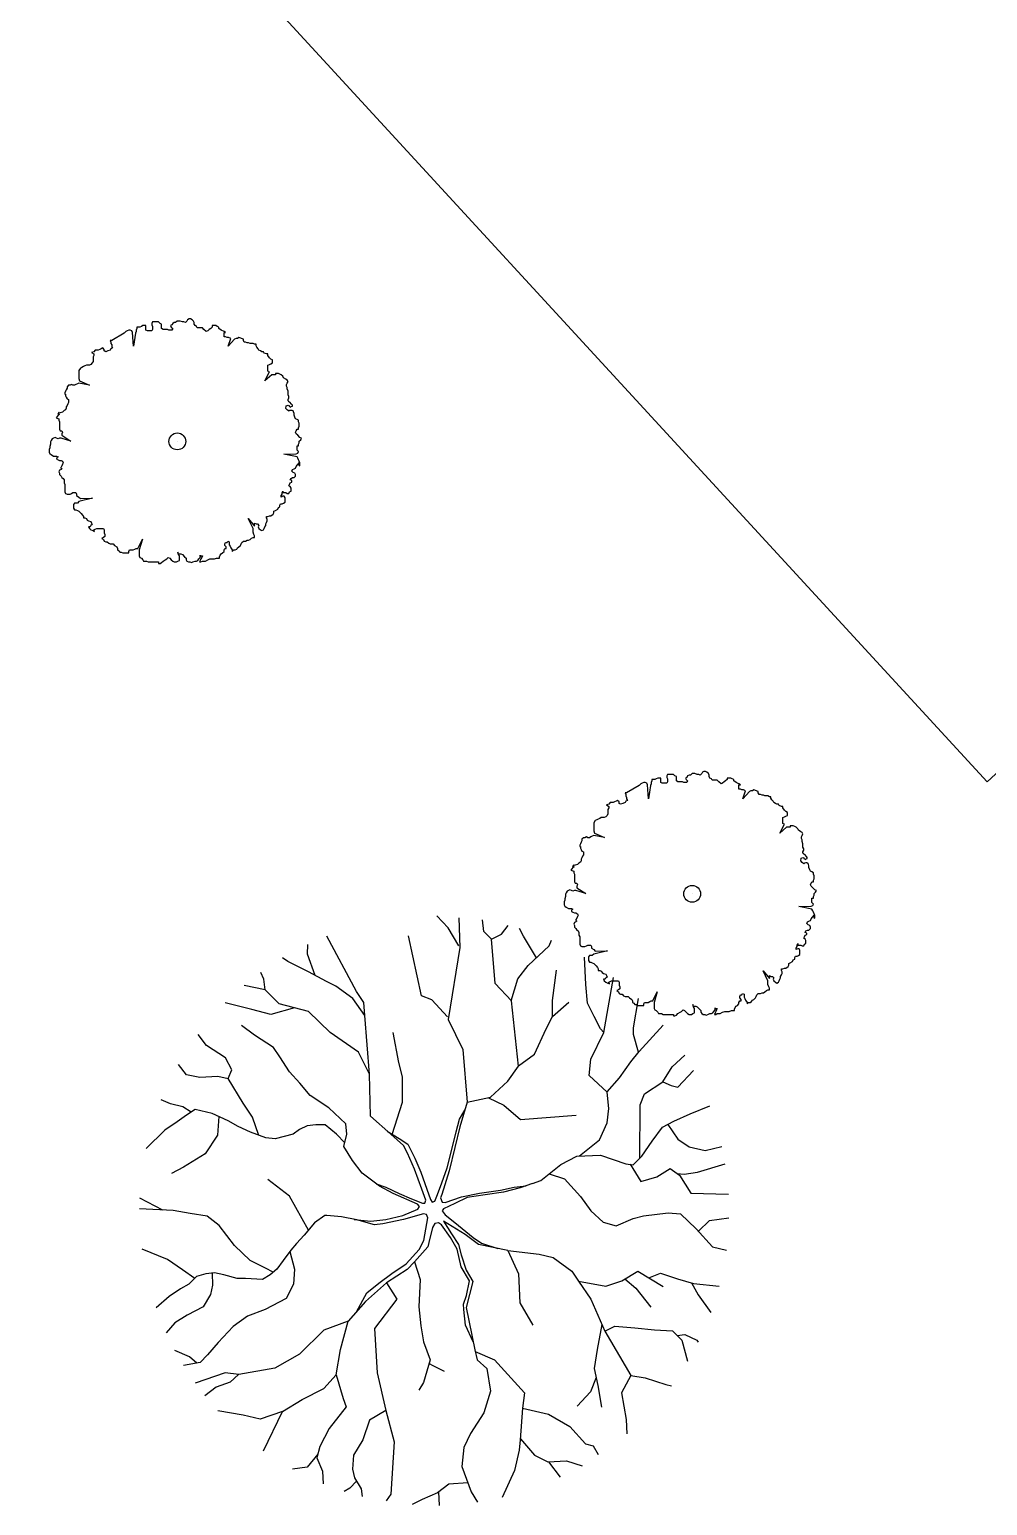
# Model space of a CAD drawing. Extents: x -76 to 67, y -47 to 42.
# Drawn here: x -54.04 to -45.38, y -47.35 to -34 of the extents above; entities that cross this region are included whole.
import ezdxf

# ---------------------------------------------------------------- set-up
doc = ezdxf.new("R2010")
doc.units = 0
doc.layers.add('Survey Exist Driveway', color=7, linetype='Continuous')
doc.layers.add('Survey Exist Trees', color=7, linetype='Continuous')

msp = doc.modelspace()

# ---------------------------------------------------------------- linework, layer by layer
at = {"layer": 'Survey Exist Driveway'}
msp.add_lwpolyline([(-20.926, -18.314), (-29.592, -8.892), (-54.044, -31.383), (-45.378, -40.805)], close=True, dxfattribs=at)
at = {"layer": 'Survey Exist Trees'}
for p, q in [((-53.187, -36.745), (-53.301, -36.813)), ((-52.707, -37.725), (-52.707, -37.725)), ((-48.528, -40.838), (-48.642, -40.905)), ((-48.048, -41.818), (-48.048, -41.818))]:
    msp.add_line(p, q, dxfattribs=at)
for points in [[(-52.176, -36.793), (-52.19, -36.799), (-52.248, -36.865), (-52.224, -36.793), (-52.244, -36.786), (-52.257, -36.786), (-52.271, -36.779), (-52.284, -36.779), (-52.284, -36.766), (-52.284, -36.752), (-52.284, -36.739), (-52.271, -36.739), (-52.284, -36.732), (-52.311, -36.718), (-52.331, -36.705), (-52.331, -36.692), (-52.345, -36.685), (-52.358, -36.678), (-52.372, -36.678), (-52.392, -36.678), (-52.392, -36.692), (-52.405, -36.705), (-52.419, -36.712), (-52.432, -36.725), (-52.446, -36.732), (-52.466, -36.712), (-52.479, -36.698), (-52.493, -36.698), (-52.513, -36.698), (-52.527, -36.698), (-52.533, -36.685), (-52.547, -36.678), (-52.554, -36.665), (-52.554, -36.651), (-52.56, -36.638), (-52.574, -36.624), (-52.587, -36.617), (-52.601, -36.617), (-52.614, -36.624), (-52.621, -36.638), (-52.634, -36.651), (-52.648, -36.644), (-52.661, -36.644), (-52.682, -36.638), (-52.695, -36.638), (-52.708, -36.638), (-52.722, -36.651), (-52.735, -36.651), (-52.749, -36.658), (-52.756, -36.671), (-52.769, -36.678), (-52.762, -36.692), (-52.749, -36.705), (-52.756, -36.718), (-52.769, -36.718), (-52.783, -36.718), (-52.796, -36.712), (-52.809, -36.712), (-52.823, -36.712), (-52.836, -36.712), (-52.85, -36.705), (-52.85, -36.692), (-52.85, -36.678), (-52.85, -36.665), (-52.863, -36.658), (-52.877, -36.644), (-52.89, -36.644), (-52.904, -36.644), (-52.917, -36.644), (-52.931, -36.644), (-52.937, -36.658), (-52.937, -36.671), (-52.931, -36.685), (-52.931, -36.698), (-52.931, -36.712), (-52.937, -36.725), (-52.951, -36.725), (-52.964, -36.725), (-52.978, -36.725), (-52.991, -36.718), (-52.991, -36.705), (-52.991, -36.692), (-52.991, -36.678), (-53.005, -36.678), (-53.018, -36.678), (-53.032, -36.685), (-53.045, -36.692), (-53.059, -36.692), (-53.072, -36.692), (-53.072, -36.705), (-53.079, -36.718), (-53.079, -36.732), (-53.086, -36.745), (-53.104, -36.865), (-53.113, -36.739), (-53.119, -36.725), (-53.133, -36.718), (-53.146, -36.718), (-53.16, -36.725), (-53.173, -36.732), (-53.187, -36.745)], [(-53.301, -36.813), (-53.315, -36.813), (-53.308, -36.826), (-53.308, -36.84), (-53.301, -36.853), (-53.301, -36.867), (-53.294, -36.88), (-53.308, -36.887), (-53.315, -36.901), (-53.335, -36.907), (-53.355, -36.914), (-53.368, -36.907), (-53.368, -36.894), (-53.382, -36.88), (-53.395, -36.887), (-53.409, -36.894), (-53.422, -36.901), (-53.436, -36.901), (-53.449, -36.901), (-53.463, -36.914), (-53.483, -36.921), (-53.463, -36.934), (-53.463, -36.948), (-53.469, -36.961), (-53.469, -36.975), (-53.469, -36.988), (-53.469, -37.002), (-53.476, -37.015), (-53.49, -37.029), (-53.503, -37.035), (-53.517, -37.035), (-53.53, -37.035), (-53.544, -37.042), (-53.557, -37.049), (-53.571, -37.056), (-53.584, -37.062), (-53.597, -37.083), (-53.597, -37.096), (-53.597, -37.11), (-53.597, -37.123), (-53.597, -37.143), (-53.597, -37.157), (-53.591, -37.177), (-53.502, -37.216), (-53.597, -37.197), (-53.611, -37.204), (-53.624, -37.211), (-53.638, -37.217)], [(-51.617, -37.669), (-51.631, -37.656), (-51.638, -37.642), (-51.631, -37.629), (-51.624, -37.615), (-51.611, -37.615), (-51.611, -37.602), (-51.604, -37.588), (-51.604, -37.575), (-51.604, -37.561), (-51.611, -37.548), (-51.611, -37.534), (-51.624, -37.528), (-51.638, -37.521), (-51.644, -37.507), (-51.651, -37.487), (-51.651, -37.474), (-51.655, -37.458), (-51.66, -37.45), (-51.669, -37.446), (-51.68, -37.445), (-51.691, -37.447), (-51.696, -37.453), (-51.711, -37.443), (-51.724, -37.428), (-51.721, -37.403), (-51.705, -37.397), (-51.696, -37.4), (-51.698, -37.405), (-51.679, -37.414), (-51.679, -37.41), (-51.665, -37.406), (-51.666, -37.397), (-51.674, -37.387), (-51.689, -37.37), (-51.697, -37.366), (-51.701, -37.361), (-51.705, -37.359), (-51.705, -37.346), (-51.698, -37.332), (-51.698, -37.319), (-51.705, -37.305), (-51.705, -37.292), (-51.705, -37.271), (-51.712, -37.251), (-51.712, -37.238), (-51.718, -37.224), (-51.718, -37.211), (-51.712, -37.197), (-51.705, -37.184), (-51.712, -37.17), (-51.725, -37.163), (-51.745, -37.15), (-51.752, -37.136), (-51.766, -37.123), (-51.779, -37.116), (-51.793, -37.11), (-51.806, -37.11), (-51.819, -37.11), (-51.819, -37.123), (-51.84, -37.123), (-51.853, -37.123), (-51.914, -37.178), (-51.873, -37.096), (-51.887, -37.089), (-51.887, -37.076), (-51.887, -37.062), (-51.887, -37.049), (-51.887, -37.035), (-51.873, -37.029), (-51.86, -37.022), (-51.846, -37.015), (-51.846, -37.002), (-51.846, -36.988), (-51.86, -36.981), (-51.873, -36.968), (-51.887, -36.948), (-51.887, -36.934), (-51.9, -36.934), (-51.92, -36.927), (-51.927, -36.914), (-51.941, -36.914), (-51.954, -36.907), (-51.968, -36.901), (-51.974, -36.887), (-51.988, -36.874), (-51.995, -36.86), (-51.995, -36.847), (-52.008, -36.847), (-52.021, -36.84), (-52.035, -36.84), (-52.048, -36.84), (-52.062, -36.833), (-52.075, -36.833), (-52.089, -36.826), (-52.102, -36.826), (-52.109, -36.813), (-52.109, -36.799), (-52.149, -36.786), (-52.163, -36.793), (-52.176, -36.793)], [(-53.638, -37.217), (-53.651, -37.217), (-53.665, -37.211), (-53.678, -37.217), (-53.692, -37.217), (-53.705, -37.231), (-53.705, -37.244), (-53.712, -37.258), (-53.719, -37.271), (-53.725, -37.285), (-53.725, -37.298), (-53.719, -37.298), (-53.719, -37.312), (-53.712, -37.325), (-53.705, -37.339), (-53.692, -37.346), (-53.692, -37.359), (-53.692, -37.372), (-53.698, -37.386), (-53.705, -37.399), (-53.712, -37.413), (-53.712, -37.426), (-53.719, -37.44), (-53.732, -37.447), (-53.746, -37.46), (-53.766, -37.467), (-53.775, -37.469), (-53.775, -37.465), (-53.778, -37.463), (-53.789, -37.478), (-53.788, -37.479), (-53.774, -37.481), (-53.782, -37.484), (-53.786, -37.487), (-53.804, -37.512), (-53.779, -37.521), (-53.779, -37.534), (-53.773, -37.548), (-53.773, -37.561), (-53.773, -37.575), (-53.773, -37.588), (-53.773, -37.602), (-53.773, -37.615), (-53.766, -37.629), (-53.752, -37.629), (-53.746, -37.642), (-53.752, -37.656), (-53.752, -37.669), (-53.669, -37.722), (-53.759, -37.696), (-53.773, -37.696), (-53.786, -37.703), (-53.799, -37.696), (-53.813, -37.689), (-53.826, -37.696), (-53.84, -37.703), (-53.847, -37.716), (-53.853, -37.73), (-53.853, -37.75), (-53.86, -37.77), (-53.86, -37.784), (-53.867, -37.797), (-53.867, -37.811), (-53.867, -37.824), (-53.86, -37.838), (-53.847, -37.844), (-53.826, -37.858), (-53.813, -37.858), (-53.799, -37.858), (-53.786, -37.865), (-53.795, -37.869), (-53.798, -37.876), (-53.799, -37.885), (-53.786, -37.892), (-53.773, -37.898), (-53.759, -37.898), (-53.746, -37.905), (-53.739, -37.919), (-53.746, -37.932), (-53.752, -37.946), (-53.759, -37.959), (-53.76, -37.961), (-53.76, -37.965), (-53.75, -37.973), (-53.76, -37.977), (-53.759, -37.979), (-53.773, -37.986), (-53.779, -37.999), (-53.773, -38.013), (-53.773, -38.026), (-53.759, -38.04), (-53.752, -38.053), (-53.739, -38.06), (-53.732, -38.074), (-53.732, -38.087), (-53.732, -38.101), (-53.725, -38.114), (-53.725, -38.128), (-53.725, -38.141), (-53.725, -38.155), (-53.725, -38.168)], [(-52.021, -38.525), (-52.021, -38.512), (-52.065, -38.423), (-52.008, -38.492), (-52.008, -38.478), (-52.008, -38.465), (-51.995, -38.471), (-51.981, -38.471), (-51.968, -38.485), (-51.974, -38.498), (-51.968, -38.512), (-51.954, -38.525), (-51.941, -38.532), (-51.927, -38.525), (-51.92, -38.512), (-51.914, -38.498), (-51.907, -38.485), (-51.907, -38.471), (-51.9, -38.458), (-51.894, -38.444), (-51.894, -38.431), (-51.9, -38.418), (-51.9, -38.404), (-51.887, -38.404), (-51.873, -38.397), (-51.86, -38.397), (-51.84, -38.384), (-51.833, -38.37), (-51.833, -38.357), (-51.819, -38.35), (-51.799, -38.337), (-51.793, -38.323), (-51.779, -38.316), (-51.779, -38.303), (-51.772, -38.289), (-51.759, -38.289), (-51.745, -38.283), (-51.732, -38.276), (-51.732, -38.262), (-51.732, -38.249), (-51.732, -38.235), (-51.739, -38.222), (-51.752, -38.222), (-51.766, -38.229), (-51.766, -38.215), (-51.759, -38.202), (-51.759, -38.188), (-51.752, -38.175), (-51.752, -38.188), (-51.739, -38.188), (-51.725, -38.188), (-51.712, -38.195), (-51.698, -38.195), (-51.691, -38.182), (-51.678, -38.175), (-51.678, -38.161), (-51.678, -38.148), (-51.685, -38.134), (-51.698, -38.128), (-51.691, -38.114), (-51.685, -38.101), (-51.671, -38.094), (-51.671, -38.08), (-51.685, -38.074), (-51.678, -38.06), (-51.665, -38.053), (-51.651, -38.053), (-51.638, -38.04), (-51.638, -38.026), (-51.644, -38.013), (-51.658, -38.006), (-51.671, -37.993), (-51.665, -37.979), (-51.651, -37.973), (-51.638, -37.966), (-51.631, -37.952), (-51.604, -37.919), (-51.611, -37.939), (-51.597, -37.946), (-51.597, -37.932), (-51.597, -37.919), (-51.604, -37.905), (-51.611, -37.892), (-51.617, -37.878), (-51.624, -37.865), (-51.742, -37.841), (-51.631, -37.838), (-51.617, -37.831), (-51.611, -37.817), (-51.624, -37.804), (-51.624, -37.79), (-51.624, -37.777), (-51.624, -37.764), (-51.611, -37.764), (-51.611, -37.75), (-51.604, -37.737), (-51.604, -37.723), (-51.59, -37.71), (-51.584, -37.696), (-51.597, -37.689), (-51.617, -37.669)], [(-53.725, -38.168), (-53.725, -38.182), (-53.719, -38.195), (-53.705, -38.202), (-53.692, -38.202), (-53.678, -38.202), (-53.665, -38.195), (-53.651, -38.188), (-53.638, -38.188), (-53.624, -38.188), (-53.618, -38.202), (-53.618, -38.215), (-53.597, -38.229), (-53.584, -38.242), (-53.475, -38.239), (-53.597, -38.269), (-53.611, -38.283), (-53.624, -38.283), (-53.638, -38.283), (-53.645, -38.296), (-53.645, -38.31), (-53.645, -38.33), (-53.638, -38.343), (-53.624, -38.343), (-53.611, -38.35), (-53.597, -38.357), (-53.577, -38.377), (-53.564, -38.391), (-53.557, -38.404), (-53.557, -38.418), (-53.544, -38.418), (-53.53, -38.424), (-53.523, -38.438), (-53.51, -38.444), (-53.49, -38.451), (-53.483, -38.465), (-53.476, -38.478), (-53.49, -38.485), (-53.496, -38.498), (-53.51, -38.498), (-53.503, -38.512), (-53.49, -38.525), (-53.469, -38.532), (-53.456, -38.539), (-53.463, -38.525), (-53.449, -38.519), (-53.436, -38.512), (-53.422, -38.512), (-53.409, -38.512), (-53.395, -38.512), (-53.375, -38.512), (-53.368, -38.525), (-53.368, -38.539), (-53.368, -38.552), (-53.362, -38.566), (-53.362, -38.586), (-53.375, -38.593), (-53.389, -38.6), (-53.375, -38.613), (-53.368, -38.627), (-53.355, -38.633), (-53.342, -38.633), (-53.328, -38.647), (-53.315, -38.653), (-53.301, -38.653), (-53.288, -38.653), (-53.274, -38.667), (-53.254, -38.68), (-53.247, -38.694), (-53.247, -38.707), (-53.234, -38.714), (-53.227, -38.728), (-53.214, -38.728), (-53.2, -38.734), (-53.187, -38.734), (-53.166, -38.734), (-53.146, -38.734), (-53.146, -38.721), (-53.139, -38.707), (-53.126, -38.707), (-53.106, -38.707), (-53.092, -38.701), (-53.079, -38.694), (-53.065, -38.694), (-53.023, -38.611), (-53.052, -38.707), (-53.052, -38.721), (-53.052, -38.734), (-53.052, -38.748), (-53.052, -38.761), (-53.045, -38.775), (-53.032, -38.782), (-53.018, -38.795), (-53.012, -38.809), (-52.998, -38.809), (-52.985, -38.809), (-52.971, -38.815), (-52.958, -38.815), (-52.944, -38.815), (-52.931, -38.815), (-52.917, -38.815)], [(-52.917, -38.815), (-52.904, -38.815), (-52.89, -38.815), (-52.877, -38.815), (-52.877, -38.829), (-52.863, -38.829), (-52.85, -38.822), (-52.836, -38.809), (-52.816, -38.795), (-52.803, -38.788), (-52.789, -38.775), (-52.776, -38.782), (-52.762, -38.795), (-52.749, -38.809), (-52.735, -38.815), (-52.715, -38.815), (-52.702, -38.809), (-52.688, -38.802), (-52.688, -38.802), (-52.688, -38.782), (-52.688, -38.761), (-52.695, -38.748), (-52.702, -38.728), (-52.702, -38.741), (-52.688, -38.741), (-52.675, -38.741), (-52.661, -38.748), (-52.641, -38.768), (-52.628, -38.782), (-52.628, -38.795), (-52.621, -38.809), (-52.607, -38.815), (-52.594, -38.815), (-52.58, -38.822), (-52.567, -38.815), (-52.547, -38.809), (-52.533, -38.809), (-52.52, -38.802), (-52.513, -38.788), (-52.5, -38.775), (-52.493, -38.761), (-52.506, -38.761), (-52.493, -38.761), (-52.479, -38.761), (-52.486, -38.775), (-52.493, -38.788), (-52.5, -38.802), (-52.506, -38.815), (-52.493, -38.815), (-52.479, -38.809), (-52.466, -38.809), (-52.453, -38.809), (-52.432, -38.795), (-52.412, -38.788), (-52.399, -38.788), (-52.385, -38.788), (-52.372, -38.788), (-52.351, -38.782), (-52.338, -38.782), (-52.325, -38.782), (-52.325, -38.768), (-52.318, -38.755), (-52.311, -38.741), (-52.298, -38.734), (-52.284, -38.721), (-52.284, -38.707), (-52.277, -38.694), (-52.264, -38.694), (-52.264, -38.68), (-52.277, -38.667), (-52.277, -38.653), (-52.271, -38.64), (-52.257, -38.64), (-52.25, -38.627), (-52.237, -38.633), (-52.237, -38.647), (-52.237, -38.66), (-52.23, -38.674), (-52.224, -38.687), (-52.21, -38.707), (-52.21, -38.721), (-52.197, -38.707), (-52.183, -38.707), (-52.17, -38.701), (-52.163, -38.687), (-52.149, -38.68), (-52.136, -38.667), (-52.129, -38.653), (-52.123, -38.64), (-52.109, -38.627), (-52.089, -38.627), (-52.075, -38.62), (-52.062, -38.62), (-52.048, -38.613), (-52.035, -38.6), (-52.021, -38.593), (-52.008, -38.593), (-52.008, -38.579), (-52.015, -38.566), (-52.021, -38.546), (-52.021, -38.525)], [(-47.517, -40.885), (-47.531, -40.892), (-47.589, -40.958), (-47.565, -40.885), (-47.585, -40.878), (-47.598, -40.878), (-47.612, -40.872), (-47.625, -40.872), (-47.625, -40.858), (-47.625, -40.845), (-47.625, -40.831), (-47.612, -40.831), (-47.625, -40.824), (-47.652, -40.811), (-47.672, -40.797), (-47.672, -40.784), (-47.686, -40.777), (-47.699, -40.77), (-47.713, -40.77), (-47.733, -40.77), (-47.733, -40.784), (-47.746, -40.797), (-47.76, -40.804), (-47.773, -40.818), (-47.787, -40.824), (-47.807, -40.804), (-47.821, -40.791), (-47.834, -40.791), (-47.854, -40.791), (-47.868, -40.791), (-47.874, -40.777), (-47.888, -40.77), (-47.895, -40.757), (-47.895, -40.743), (-47.901, -40.73), (-47.915, -40.717), (-47.928, -40.71), (-47.942, -40.71), (-47.955, -40.717), (-47.962, -40.73), (-47.975, -40.743), (-47.989, -40.737), (-48.002, -40.737), (-48.023, -40.73), (-48.036, -40.73), (-48.05, -40.73), (-48.063, -40.743), (-48.076, -40.743), (-48.09, -40.75), (-48.097, -40.764), (-48.11, -40.77), (-48.103, -40.784), (-48.09, -40.797), (-48.097, -40.811), (-48.11, -40.811), (-48.124, -40.811), (-48.137, -40.804), (-48.151, -40.804), (-48.164, -40.804), (-48.177, -40.804), (-48.191, -40.797), (-48.191, -40.784), (-48.191, -40.77), (-48.191, -40.757), (-48.204, -40.75), (-48.218, -40.737), (-48.231, -40.737), (-48.245, -40.737), (-48.258, -40.737), (-48.272, -40.737), (-48.279, -40.75), (-48.279, -40.764), (-48.272, -40.777), (-48.272, -40.791), (-48.272, -40.804), (-48.279, -40.818), (-48.292, -40.818), (-48.305, -40.818), (-48.319, -40.818), (-48.332, -40.811), (-48.332, -40.797), (-48.332, -40.784), (-48.332, -40.77), (-48.346, -40.77), (-48.359, -40.77), (-48.373, -40.777), (-48.386, -40.784), (-48.4, -40.784), (-48.413, -40.784), (-48.413, -40.797), (-48.42, -40.811), (-48.42, -40.824), (-48.427, -40.838), (-48.445, -40.958), (-48.454, -40.831), (-48.46, -40.818), (-48.474, -40.811), (-48.487, -40.811), (-48.501, -40.818), (-48.514, -40.824), (-48.528, -40.838)], [(-48.642, -40.905), (-48.656, -40.905), (-48.649, -40.919), (-48.649, -40.932), (-48.642, -40.946), (-48.642, -40.959), (-48.635, -40.973), (-48.649, -40.979), (-48.656, -40.993), (-48.676, -41), (-48.696, -41.006), (-48.71, -41), (-48.71, -40.986), (-48.723, -40.973), (-48.736, -40.979), (-48.75, -40.986), (-48.763, -40.993), (-48.777, -40.993), (-48.79, -40.993), (-48.804, -41.006), (-48.824, -41.013), (-48.804, -41.027), (-48.804, -41.04), (-48.811, -41.054), (-48.811, -41.067), (-48.811, -41.081), (-48.811, -41.094), (-48.817, -41.108), (-48.831, -41.121), (-48.844, -41.128), (-48.858, -41.128), (-48.871, -41.128), (-48.885, -41.135), (-48.898, -41.141), (-48.912, -41.148), (-48.925, -41.155), (-48.939, -41.175), (-48.939, -41.188), (-48.939, -41.202), (-48.939, -41.215), (-48.939, -41.236), (-48.939, -41.249), (-48.932, -41.269), (-48.843, -41.308), (-48.939, -41.29), (-48.952, -41.296), (-48.965, -41.303), (-48.979, -41.31)], [(-46.958, -41.762), (-46.972, -41.748), (-46.979, -41.735), (-46.972, -41.721), (-46.965, -41.708), (-46.952, -41.708), (-46.952, -41.694), (-46.945, -41.681), (-46.945, -41.667), (-46.945, -41.654), (-46.952, -41.64), (-46.952, -41.627), (-46.965, -41.62), (-46.979, -41.613), (-46.985, -41.6), (-46.992, -41.579), (-46.992, -41.566), (-46.996, -41.55), (-47.001, -41.542), (-47.01, -41.538), (-47.021, -41.537), (-47.032, -41.539), (-47.037, -41.546), (-47.052, -41.535), (-47.065, -41.52), (-47.062, -41.496), (-47.046, -41.489), (-47.037, -41.493), (-47.039, -41.497), (-47.02, -41.506), (-47.02, -41.502), (-47.007, -41.498), (-47.007, -41.49), (-47.015, -41.48), (-47.03, -41.462), (-47.038, -41.458), (-47.042, -41.454), (-47.046, -41.451), (-47.046, -41.438), (-47.039, -41.424), (-47.039, -41.411), (-47.046, -41.397), (-47.046, -41.384), (-47.046, -41.364), (-47.053, -41.344), (-47.053, -41.33), (-47.059, -41.317), (-47.059, -41.303), (-47.053, -41.29), (-47.046, -41.276), (-47.053, -41.263), (-47.066, -41.256), (-47.086, -41.242), (-47.093, -41.229), (-47.107, -41.215), (-47.12, -41.209), (-47.134, -41.202), (-47.147, -41.202), (-47.161, -41.202), (-47.161, -41.215), (-47.181, -41.215), (-47.194, -41.215), (-47.255, -41.27), (-47.214, -41.188), (-47.228, -41.182), (-47.228, -41.168), (-47.228, -41.155), (-47.228, -41.141), (-47.228, -41.128), (-47.214, -41.121), (-47.201, -41.114), (-47.187, -41.108), (-47.187, -41.094), (-47.187, -41.081), (-47.201, -41.074), (-47.214, -41.06), (-47.228, -41.04), (-47.228, -41.027), (-47.241, -41.027), (-47.262, -41.02), (-47.268, -41.006), (-47.282, -41.006), (-47.295, -41), (-47.309, -40.993), (-47.315, -40.979), (-47.329, -40.966), (-47.336, -40.952), (-47.336, -40.939), (-47.349, -40.939), (-47.363, -40.932), (-47.376, -40.932), (-47.39, -40.932), (-47.403, -40.926), (-47.416, -40.926), (-47.43, -40.919), (-47.443, -40.919), (-47.45, -40.905), (-47.45, -40.892), (-47.491, -40.878), (-47.504, -40.885), (-47.517, -40.885)], [(-48.979, -41.31), (-48.992, -41.31), (-49.006, -41.303), (-49.019, -41.31), (-49.033, -41.31), (-49.046, -41.323), (-49.046, -41.337), (-49.053, -41.35), (-49.06, -41.364), (-49.066, -41.377), (-49.066, -41.391), (-49.06, -41.391), (-49.06, -41.404), (-49.053, -41.418), (-49.046, -41.431), (-49.033, -41.438), (-49.033, -41.451), (-49.033, -41.465), (-49.04, -41.478), (-49.046, -41.492), (-49.053, -41.505), (-49.053, -41.519), (-49.06, -41.532), (-49.073, -41.539), (-49.087, -41.553), (-49.107, -41.559), (-49.116, -41.561), (-49.116, -41.557), (-49.119, -41.555), (-49.13, -41.57), (-49.129, -41.571), (-49.116, -41.574), (-49.123, -41.577), (-49.127, -41.579), (-49.145, -41.604), (-49.12, -41.613), (-49.12, -41.627), (-49.114, -41.64), (-49.114, -41.654), (-49.114, -41.667), (-49.114, -41.681), (-49.114, -41.694), (-49.114, -41.708), (-49.107, -41.721), (-49.093, -41.721), (-49.087, -41.735), (-49.093, -41.748), (-49.093, -41.762), (-49.01, -41.815), (-49.1, -41.789), (-49.114, -41.789), (-49.127, -41.795), (-49.141, -41.789), (-49.154, -41.782), (-49.168, -41.789), (-49.181, -41.795), (-49.188, -41.809), (-49.194, -41.822), (-49.194, -41.842), (-49.201, -41.863), (-49.201, -41.876), (-49.208, -41.89), (-49.208, -41.903), (-49.208, -41.917), (-49.201, -41.93), (-49.188, -41.937), (-49.168, -41.95), (-49.154, -41.95), (-49.141, -41.95), (-49.127, -41.957), (-49.136, -41.961), (-49.139, -41.968), (-49.141, -41.977), (-49.127, -41.984), (-49.114, -41.991), (-49.1, -41.991), (-49.087, -41.998), (-49.08, -42.011), (-49.087, -42.024), (-49.093, -42.038), (-49.1, -42.051), (-49.101, -42.053), (-49.101, -42.057), (-49.091, -42.065), (-49.101, -42.069), (-49.1, -42.072), (-49.114, -42.078), (-49.12, -42.092), (-49.114, -42.105), (-49.114, -42.119), (-49.1, -42.132), (-49.093, -42.146), (-49.08, -42.153), (-49.073, -42.166), (-49.073, -42.18), (-49.073, -42.193), (-49.066, -42.207), (-49.066, -42.22), (-49.066, -42.233), (-49.066, -42.247), (-49.066, -42.26)], [(-47.363, -42.618), (-47.363, -42.604), (-47.406, -42.515), (-47.349, -42.584), (-47.349, -42.571), (-47.349, -42.557), (-47.336, -42.564), (-47.322, -42.564), (-47.309, -42.577), (-47.315, -42.591), (-47.309, -42.604), (-47.295, -42.618), (-47.282, -42.625), (-47.268, -42.618), (-47.262, -42.604), (-47.255, -42.591), (-47.248, -42.577), (-47.248, -42.564), (-47.241, -42.55), (-47.235, -42.537), (-47.235, -42.523), (-47.241, -42.51), (-47.241, -42.496), (-47.228, -42.496), (-47.214, -42.49), (-47.201, -42.49), (-47.181, -42.476), (-47.174, -42.463), (-47.174, -42.449), (-47.161, -42.442), (-47.14, -42.429), (-47.134, -42.416), (-47.12, -42.409), (-47.12, -42.395), (-47.113, -42.382), (-47.1, -42.382), (-47.086, -42.375), (-47.073, -42.368), (-47.073, -42.355), (-47.073, -42.341), (-47.073, -42.328), (-47.08, -42.314), (-47.093, -42.314), (-47.107, -42.321), (-47.107, -42.308), (-47.1, -42.294), (-47.1, -42.281), (-47.093, -42.267), (-47.093, -42.281), (-47.08, -42.281), (-47.066, -42.281), (-47.053, -42.287), (-47.039, -42.287), (-47.033, -42.274), (-47.019, -42.267), (-47.019, -42.254), (-47.019, -42.24), (-47.026, -42.227), (-47.039, -42.22), (-47.033, -42.207), (-47.026, -42.193), (-47.012, -42.186), (-47.012, -42.173), (-47.026, -42.166), (-47.019, -42.153), (-47.006, -42.146), (-46.992, -42.146), (-46.979, -42.132), (-46.979, -42.119), (-46.985, -42.105), (-46.999, -42.099), (-47.012, -42.085), (-47.006, -42.072), (-46.992, -42.065), (-46.979, -42.058), (-46.972, -42.045), (-46.945, -42.011), (-46.952, -42.031), (-46.938, -42.038), (-46.938, -42.024), (-46.938, -42.011), (-46.945, -41.998), (-46.952, -41.984), (-46.958, -41.971), (-46.965, -41.957), (-47.083, -41.933), (-46.972, -41.93), (-46.958, -41.923), (-46.952, -41.91), (-46.965, -41.896), (-46.965, -41.883), (-46.965, -41.869), (-46.965, -41.856), (-46.952, -41.856), (-46.952, -41.842), (-46.945, -41.829), (-46.945, -41.815), (-46.932, -41.802), (-46.925, -41.789), (-46.938, -41.782), (-46.958, -41.762)], [(-50.161, -42.287), (-50.256, -42.124), (-50.358, -42.018)], [(-50.16, -42.035), (-50.15, -42.303), (-50.256, -42.954), (-50.124, -43.226), (-50.083, -43.702), (-49.873, -43.658), (-49.715, -43.512), (-49.619, -43.376), (-49.684, -42.786), (-49.831, -42.628), (-49.864, -42.227), (-49.934, -42.158), (-49.947, -42.054)], [(-49.864, -42.227), (-49.773, -42.184), (-49.713, -42.103)], [(-49.458, -42.396), (-49.574, -42.202), (-49.611, -42.132)], [(-51.459, -42.556), (-51.528, -42.362), (-51.527, -42.277)], [(-50.96, -43.83), (-50.967, -43.448), (-51.011, -42.917), (-51.02, -42.801), (-51.087, -42.702), (-51.353, -42.201)], [(-50.263, -42.929), (-50.403, -42.777), (-50.499, -42.74), (-50.616, -42.197)], [(-49.685, -42.787), (-49.626, -42.586), (-49.532, -42.466), (-49.344, -42.287), (-49.322, -42.238)], [(-49.066, -42.26), (-49.066, -42.274), (-49.06, -42.287), (-49.046, -42.294), (-49.033, -42.294), (-49.019, -42.294), (-49.006, -42.287), (-48.992, -42.281), (-48.979, -42.281), (-48.965, -42.281), (-48.959, -42.294), (-48.959, -42.308), (-48.939, -42.321), (-48.925, -42.335), (-48.816, -42.332), (-48.939, -42.362), (-48.952, -42.375), (-48.965, -42.375), (-48.979, -42.375), (-48.986, -42.389), (-48.986, -42.402), (-48.986, -42.422), (-48.979, -42.436), (-48.965, -42.436), (-48.952, -42.442), (-48.939, -42.449), (-48.918, -42.469), (-48.905, -42.483), (-48.898, -42.496), (-48.898, -42.51), (-48.885, -42.51), (-48.871, -42.517), (-48.864, -42.53), (-48.851, -42.537), (-48.831, -42.544), (-48.824, -42.557), (-48.817, -42.571), (-48.831, -42.577), (-48.837, -42.591), (-48.851, -42.591), (-48.844, -42.604), (-48.831, -42.618), (-48.811, -42.625), (-48.797, -42.631), (-48.804, -42.618), (-48.79, -42.611), (-48.777, -42.604), (-48.763, -42.604), (-48.75, -42.604), (-48.736, -42.604), (-48.716, -42.604), (-48.71, -42.618), (-48.71, -42.631), (-48.71, -42.645), (-48.703, -42.658), (-48.703, -42.678), (-48.716, -42.685), (-48.73, -42.692), (-48.716, -42.705), (-48.71, -42.719), (-48.696, -42.726), (-48.683, -42.726), (-48.669, -42.739), (-48.656, -42.746), (-48.642, -42.746), (-48.629, -42.746), (-48.615, -42.759), (-48.595, -42.773), (-48.588, -42.786), (-48.588, -42.8), (-48.575, -42.807), (-48.568, -42.82), (-48.555, -42.82), (-48.541, -42.827), (-48.528, -42.827), (-48.507, -42.827), (-48.487, -42.827), (-48.487, -42.813), (-48.481, -42.8), (-48.467, -42.8), (-48.447, -42.8), (-48.433, -42.793), (-48.42, -42.786), (-48.406, -42.786), (-48.364, -42.704), (-48.393, -42.8), (-48.393, -42.813), (-48.393, -42.827), (-48.393, -42.84), (-48.393, -42.854), (-48.386, -42.867), (-48.373, -42.874), (-48.359, -42.887), (-48.353, -42.901), (-48.339, -42.901), (-48.326, -42.901), (-48.312, -42.908), (-48.299, -42.908), (-48.285, -42.908), (-48.272, -42.908), (-48.258, -42.908)], [(-51.011, -42.917), (-51.12, -42.764), (-51.273, -42.653), (-51.358, -42.61), (-51.52, -42.524), (-51.707, -42.43), (-51.754, -42.398)], [(-48.848, -43.072), (-48.877, -43.039), (-48.936, -42.927), (-48.995, -42.808), (-49.012, -42.637), (-49.022, -42.391)], [(-51.913, -42.686), (-51.924, -42.591), (-51.952, -42.529)], [(-49.311, -42.927), (-49.311, -42.782), (-49.276, -42.509)], [(-49.069, -44.189), (-48.887, -44.043), (-48.818, -43.889), (-48.802, -43.76), (-48.818, -43.611), (-48.98, -43.461), (-48.966, -43.313), (-48.848, -43.072), (-48.761, -42.575)], [(-50.967, -43.448), (-51.069, -43.25), (-51.325, -43.071), (-51.521, -42.883), (-51.785, -42.814), (-51.913, -42.686), (-52.101, -42.646)], [(-48.258, -42.908), (-48.245, -42.908), (-48.231, -42.908), (-48.218, -42.908), (-48.218, -42.921), (-48.204, -42.921), (-48.191, -42.914), (-48.177, -42.901), (-48.157, -42.887), (-48.144, -42.881), (-48.13, -42.867), (-48.117, -42.874), (-48.103, -42.887), (-48.09, -42.901), (-48.076, -42.908), (-48.056, -42.908), (-48.043, -42.901), (-48.029, -42.894), (-48.029, -42.894), (-48.029, -42.874), (-48.029, -42.854), (-48.036, -42.84), (-48.043, -42.82), (-48.043, -42.834), (-48.029, -42.834), (-48.016, -42.834), (-48.002, -42.84), (-47.982, -42.861), (-47.969, -42.874), (-47.969, -42.887), (-47.962, -42.901), (-47.948, -42.908), (-47.935, -42.908), (-47.922, -42.914), (-47.908, -42.908), (-47.888, -42.901), (-47.874, -42.901), (-47.861, -42.894), (-47.854, -42.881), (-47.841, -42.867), (-47.834, -42.854), (-47.847, -42.854), (-47.834, -42.854), (-47.821, -42.854), (-47.827, -42.867), (-47.834, -42.881), (-47.841, -42.894), (-47.847, -42.908), (-47.834, -42.908), (-47.821, -42.901), (-47.807, -42.901), (-47.794, -42.901), (-47.773, -42.887), (-47.753, -42.881), (-47.74, -42.881), (-47.726, -42.881), (-47.713, -42.881), (-47.693, -42.874), (-47.679, -42.874), (-47.666, -42.874), (-47.666, -42.861), (-47.659, -42.847), (-47.652, -42.834), (-47.639, -42.827), (-47.625, -42.813), (-47.625, -42.8), (-47.618, -42.786), (-47.605, -42.786), (-47.605, -42.773), (-47.618, -42.759), (-47.618, -42.746), (-47.612, -42.732), (-47.598, -42.732), (-47.592, -42.719), (-47.578, -42.726), (-47.578, -42.739), (-47.578, -42.753), (-47.571, -42.766), (-47.565, -42.78), (-47.551, -42.8), (-47.551, -42.813), (-47.538, -42.8), (-47.524, -42.8), (-47.511, -42.793), (-47.504, -42.78), (-47.491, -42.773), (-47.477, -42.759), (-47.47, -42.746), (-47.464, -42.732), (-47.45, -42.719), (-47.43, -42.719), (-47.416, -42.712), (-47.403, -42.712), (-47.39, -42.705), (-47.376, -42.692), (-47.363, -42.685), (-47.349, -42.685), (-47.349, -42.672), (-47.356, -42.658), (-47.363, -42.638), (-47.363, -42.618)], [(-51.647, -42.85), (-51.862, -42.908), (-52.033, -42.865), (-52.273, -42.804)], [(-49.62, -43.373), (-49.474, -43.268), (-49.371, -43.038), (-49.311, -42.927), (-49.166, -42.799)], [(-48.533, -43.251), (-48.578, -43.09), (-48.578, -43.03), (-48.533, -42.764)], [(-51.968, -44.003), (-52.026, -43.838), (-52.111, -43.71), (-52.247, -43.488), (-52.213, -43.411), (-52.272, -43.3), (-52.443, -43.189), (-52.519, -43.09)], [(-51.035, -44.346), (-51.035, -44.346), (-51.123, -44.231), (-51.2, -44.103), (-51.174, -43.992), (-51.182, -43.899), (-51.335, -43.753), (-51.506, -43.642), (-51.599, -43.531), (-51.693, -43.429), (-51.778, -43.292), (-51.837, -43.207), (-52.008, -43.096), (-52.127, -43.01)], [(-50.762, -43.994), (-50.67, -43.703), (-50.669, -43.472), (-50.703, -43.344), (-50.753, -43.071)], [(-48.818, -43.61), (-48.707, -43.482), (-48.604, -43.337), (-48.527, -43.244), (-48.311, -43.005)], [(-52.246, -43.49), (-52.341, -43.471), (-52.503, -43.479), (-52.623, -43.454), (-52.697, -43.361)], [(-48.521, -44.208), (-48.52, -43.725), (-48.48, -43.628), (-48.315, -43.517), (-48.231, -43.384), (-48.116, -43.278)], [(-48.315, -43.517), (-48.238, -43.551), (-48.178, -43.568), (-48.036, -43.417)], [(-51.192, -44.071), (-51.267, -43.992), (-51.37, -43.907), (-51.455, -43.907), (-51.532, -43.915), (-51.6, -43.949), (-51.66, -43.992), (-51.822, -44.035), (-51.907, -44.026), (-52.044, -43.975), (-52.155, -43.923), (-52.248, -43.872), (-52.393, -43.804), (-52.547, -43.769), (-52.624, -43.821), (-52.709, -43.88), (-52.82, -43.957), (-52.988, -44.12)], [(-52.582, -43.793), (-52.657, -43.744), (-52.768, -43.718), (-52.852, -43.68)], [(-50.808, -43.964), (-50.7, -44.032), (-50.622, -44.081), (-50.559, -44.21), (-50.503, -44.335), (-50.449, -44.49), (-50.417, -44.584), (-50.4, -44.606), (-50.376, -44.599), (-50.352, -44.537), (-50.314, -44.433), (-50.265, -44.297), (-50.223, -44.13), (-50.185, -43.971), (-50.153, -43.855), (-50.105, -43.774)], [(-50.083, -43.702), (-50.151, -43.926), (-50.196, -44.113), (-50.248, -44.323), (-50.314, -44.537), (-50.325, -44.569), (-50.311, -44.606), (-50.282, -44.61), (-50.135, -44.559), (-49.972, -44.526), (-49.782, -44.498), (-49.658, -44.47), (-49.552, -44.459)], [(-49.892, -43.662), (-49.752, -43.728), (-49.601, -43.859), (-49.097, -43.82)], [(-49.494, -44.438), (-49.417, -44.412), (-49.238, -44.267), (-49.093, -44.19), (-48.879, -44.182), (-48.649, -44.259), (-48.581, -44.268), (-48.504, -44.191), (-48.41, -44.054), (-48.316, -43.927), (-48.213, -43.875), (-48.068, -43.807), (-47.89, -43.735)], [(-52.331, -43.833), (-52.342, -44), (-52.454, -44.171), (-52.65, -44.29), (-52.76, -44.348)], [(-50.907, -44.44), (-50.819, -44.47), (-50.699, -44.527), (-50.587, -44.576), (-50.489, -44.617), (-50.466, -44.616), (-50.458, -44.59), (-50.495, -44.488), (-50.561, -44.309), (-50.623, -44.163), (-50.662, -44.093), (-50.776, -43.993), (-50.96, -43.83)], [(-48.268, -43.903), (-48.179, -44.038), (-48.077, -44.106), (-47.932, -44.14), (-47.779, -44.104)], [(-48.609, -44.264), (-48.513, -44.421), (-48.368, -44.379), (-48.248, -44.302), (-48.163, -44.362), (-48.061, -44.524), (-47.72, -44.535)], [(-48.183, -44.348), (-48.12, -44.353), (-48.001, -44.336), (-47.749, -44.26)], [(-51.521, -44.859), (-51.691, -44.554), (-51.887, -44.403)], [(-51.106, -44.763), (-50.955, -44.778), (-50.819, -44.764), (-50.668, -44.726), (-50.531, -44.669), (-50.517, -44.645), (-50.534, -44.626), (-50.755, -44.527), (-50.877, -44.463), (-51.035, -44.346)], [(-49.494, -44.438), (-49.606, -44.477), (-49.757, -44.515), (-49.922, -44.541), (-50.085, -44.566), (-50.196, -44.619), (-50.299, -44.668), (-50.311, -44.685), (-50.284, -44.722), (-50.195, -44.792), (-50.029, -44.925), (-49.955, -44.977), (-49.808, -45.025)], [(-49.344, -44.352), (-49.204, -44.395), (-49.059, -44.557), (-48.966, -44.685), (-48.855, -44.788), (-48.736, -44.822), (-48.582, -44.754), (-48.488, -44.729), (-48.266, -44.703), (-48.155, -44.712), (-48.011, -44.848), (-47.866, -45.011), (-47.739, -45.041)], [(-52.837, -44.678), (-53.046, -44.57)], [(-51.84, -45.24), (-51.91, -45.204), (-52.047, -45.135), (-52.191, -44.999), (-52.327, -44.819), (-52.438, -44.734), (-52.592, -44.708), (-52.745, -44.682), (-53.048, -44.668)], [(-51.354, -44.727), (-51.372, -44.726), (-51.466, -44.794), (-51.56, -44.905), (-51.628, -44.982), (-51.68, -45.042), (-51.748, -45.135), (-51.808, -45.212), (-51.868, -45.263), (-51.936, -45.306), (-52.09, -45.297), (-52.166, -45.297), (-52.286, -45.263), (-52.371, -45.246), (-52.448, -45.254), (-52.533, -45.28), (-52.602, -45.348), (-52.678, -45.391), (-52.781, -45.459), (-52.899, -45.563)], [(-51.087, -45.599), (-50.993, -45.427), (-50.885, -45.339), (-50.765, -45.253), (-50.637, -45.164), (-50.52, -45.036), (-50.476, -44.954), (-50.439, -44.75), (-50.451, -44.719), (-50.481, -44.712), (-50.661, -44.763), (-50.846, -44.803), (-50.924, -44.811), (-51.083, -44.767), (-51.221, -44.74), (-51.354, -44.727)], [(-50.031, -45.871), (-50.1, -45.718), (-50.114, -45.578), (-50.118, -45.53), (-50.089, -45.45), (-50.063, -45.319), (-50.138, -45.191), (-50.175, -45.032), (-50.234, -44.927), (-50.316, -44.812), (-50.345, -44.794), (-50.376, -44.801), (-50.397, -44.836), (-50.431, -44.971), (-50.441, -45.012), (-50.562, -45.147), (-50.626, -45.217), (-50.814, -45.336), (-51.004, -45.506), (-51.162, -45.683)], [(-49.717, -45.043), (-49.982, -44.991), (-50.103, -44.9), (-50.299, -44.779), (-50.226, -44.892), (-50.162, -44.99), (-50.14, -45.084), (-50.094, -45.221), (-50.034, -45.325), (-50.093, -45.561), (-50.016, -45.942)], [(-47.992, -44.87), (-47.891, -44.772), (-47.716, -44.748)], [(-52.55, -45.297), (-52.661, -45.22), (-52.797, -45.126), (-53.026, -45.031)], [(-51.688, -45.053), (-51.646, -45.212), (-51.655, -45.349), (-51.723, -45.477), (-51.911, -45.579), (-52.073, -45.639), (-52.202, -45.732), (-52.338, -45.877), (-52.433, -45.988), (-52.501, -46.057), (-52.651, -46.085)], [(-49.717, -45.043), (-49.432, -45.077), (-49.305, -45.106), (-49.137, -45.232), (-49.077, -45.321), (-48.966, -45.483), (-48.839, -45.774), (-48.605, -46.175), (-48.688, -46.333), (-48.647, -46.574), (-48.64, -46.703)], [(-49.717, -45.043), (-49.621, -45.255), (-49.608, -45.517), (-49.49, -45.72)], [(-52.391, -45.248), (-52.388, -45.357), (-52.406, -45.442), (-52.474, -45.553), (-52.619, -45.63), (-52.73, -45.698), (-52.809, -45.788)], [(-50.562, -45.147), (-50.511, -45.307), (-50.521, -45.555), (-50.504, -45.725), (-50.479, -45.87), (-50.419, -46.033), (-50.48, -46.237), (-50.522, -46.306)], [(-49.077, -45.321), (-48.831, -45.368), (-48.686, -45.317), (-48.541, -45.232), (-48.311, -45.369)], [(-48.442, -45.29), (-48.336, -45.249), (-48.182, -45.301), (-48.038, -45.343), (-47.804, -45.367)], [(-50.814, -45.336), (-50.722, -45.485), (-50.922, -45.751), (-50.899, -46.152), (-50.821, -46.49), (-50.745, -46.775), (-50.776, -47.249), (-50.816, -47.308)], [(-48.657, -45.3), (-48.558, -45.386), (-48.422, -45.556)], [(-48.056, -45.338), (-47.995, -45.446), (-47.879, -45.605)], [(-51.927, -46.857), (-51.754, -46.499), (-51.576, -46.391), (-51.382, -46.292), (-51.271, -46.169), (-51.23, -45.94), (-51.162, -45.683), (-51.38, -45.766), (-51.6, -45.982), (-51.824, -46.109), (-52.151, -46.166), (-52.275, -46.151), (-52.545, -46.244)], [(-48.866, -45.713), (-48.909, -45.94), (-48.935, -46.111), (-48.901, -46.264), (-48.868, -46.461)], [(-48.839, -45.774), (-48.747, -45.727), (-48.567, -45.744), (-48.388, -45.761), (-48.226, -45.77), (-48.141, -45.855), (-48.09, -46.046)], [(-48.184, -45.813), (-48.115, -45.804), (-48.005, -45.855), (-47.995, -45.873)], [(-52.531, -46.062), (-52.597, -46.005), (-52.729, -45.949)], [(-50.016, -45.942), (-49.993, -46.033), (-49.908, -46.11), (-49.874, -46.315), (-49.934, -46.511), (-50.054, -46.699), (-50.114, -46.827), (-50.132, -46.997), (-50.047, -47.228), (-49.992, -47.322)], [(-50.012, -45.958), (-49.838, -46.034), (-49.567, -46.332), (-49.584, -46.469), (-49.604, -46.756), (-49.613, -46.851), (-49.657, -47.033), (-49.767, -47.279)], [(-52.152, -46.165), (-52.228, -46.236), (-52.356, -46.279), (-52.457, -46.359)], [(-51.271, -46.169), (-51.205, -46.382), (-51.18, -46.459), (-51.334, -46.655), (-51.419, -46.817), (-51.445, -46.919), (-51.394, -47.039), (-51.386, -47.154)], [(-50.429, -46.065), (-50.394, -46.084), (-50.292, -46.135)], [(-48.917, -46.192), (-48.97, -46.324), (-49.089, -46.452)], [(-48.605, -46.176), (-48.475, -46.196), (-48.287, -46.256), (-48.237, -46.268)], [(-51.754, -46.499), (-51.956, -46.569), (-52.11, -46.535), (-52.341, -46.493)], [(-50.821, -46.49), (-50.967, -46.578), (-51.027, -46.758), (-51.112, -46.894), (-51.121, -47.022), (-51.104, -47.099), (-51.045, -47.201), (-51.034, -47.27)], [(-49.584, -46.469), (-49.348, -46.526), (-49.156, -46.635), (-49.014, -46.793), (-48.945, -46.81), (-48.9, -46.888)], [(-49.603, -46.748), (-49.474, -46.895), (-49.355, -46.955), (-49.185, -46.947), (-49.044, -46.991)], [(-51.437, -46.887), (-51.531, -47.005), (-51.664, -47.022)], [(-49.348, -46.955), (-49.243, -47.095)], [(-51.086, -47.131), (-51.147, -47.193), (-51.198, -47.223)], [(-50.077, -47.146), (-50.251, -47.159), (-50.354, -47.236), (-50.491, -47.296), (-50.582, -47.343)], [(-50.343, -47.228), (-50.337, -47.351)]]:
    msp.add_lwpolyline(points, dxfattribs=at)
for centre in [(-52.707, -37.725), (-48.048, -41.818)]:
    msp.add_circle(centre, 0.0762, dxfattribs=at)

doc.saveas('drawing.dxf')
